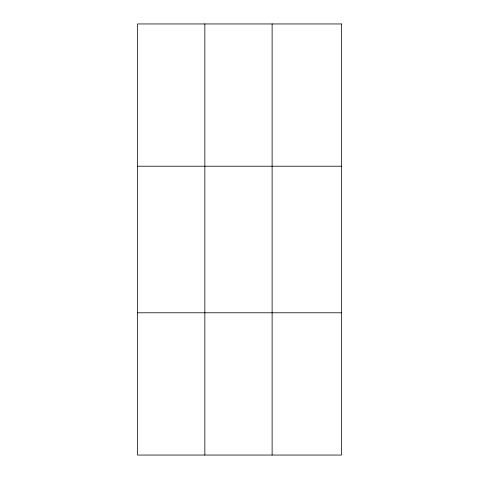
<?xml version="1.0" encoding="UTF-8"?>
<svg xmlns="http://www.w3.org/2000/svg" width="479" height="479" viewBox="0 0 479 479"><rect width="100%" height="100%" fill="white"/><g stroke="black" fill="none" stroke-linecap="round" stroke-linejoin="round"><path stroke-width="0.72" d="M204.844 455.05L204.844 23.95M272.12 455.05L272.12 23.95M137.569 166.213L341.431 166.213M137.569 312.787L341.431 312.787M341.431 23.95L341.431 455.05L137.569 455.05L137.569 23.95L341.431 23.95"/></g></svg>
